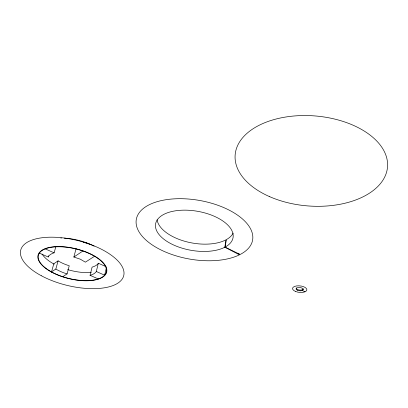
<?xml version="1.0" encoding="UTF-8"?>
<svg xmlns="http://www.w3.org/2000/svg" width="408" height="408" viewBox="0 0 408 408"><rect width="100%" height="100%" fill="white"/><g stroke="black" fill="none" stroke-linecap="round" stroke-linejoin="round"><path stroke-width="0.61" d="M302.42 289.762L302.328 290.491L304.98 291.796M233.172 233.09A39.107 19.987 10.2 0 1 226.389 239.603L225.078 247.095L240.144 254.485A59.068 29.728 10.1 0 0 203.352 201.185A59.068 29.728 10.1 0 0 139.873 233.203A59.068 29.728 10.1 0 0 239.476 254.821L224.849 247.217L225.956 239.838A39.107 19.987 10.2 0 1 184.391 241.174A39.107 19.987 10.2 0 1 157.106 219.841M106.309 268.112L104.616 275.186L96.303 271.504L98.338 263.226L106.039 266.684M98.302 278.939L90.056 275.324L92.106 267.118L93.029 266.842A25.128 11.123 14 0 0 98.124 263.558L98.338 263.226M94.549 256.28L85.374 262.166L80.284 259.187L73.858 257.03L76.087 248.62M62.715 276.7L67.085 273.895L69.258 265.746L68.457 265.501A25.128 11.123 14 0 1 59.119 261.467L58.099 260.855L53.8 263.777L51.535 271.901L55.84 269.035L58.099 260.855M39.372 253.113L48.205 256.989L48.379 256.637A25.286 10.965 13.8 0 1 53.193 253.133L54.116 252.827L55.799 246.83M48.205 256.989L48.542 255.796M96.303 271.504L96.089 271.835A25.286 10.965 13.8 0 1 90.979 275.058L90.056 275.324M73.858 257.03L82.901 251.007M224.818 247.233L224.849 247.217A39.331 19.773 10.1 0 1 158.279 233.534A39.331 19.773 10.1 0 1 199.436 211.645A39.331 19.773 10.1 0 1 225.257 246.998L225.078 247.095M67.085 273.895L66.274 273.656A25.286 10.965 13.8 0 1 56.865 269.642L55.84 269.035M85.114 242.485L85.343 242.566A34.772 15.402 14 0 1 89.923 244.361M45.212 248.89L54.116 252.827M238.496 253.399L239.705 254.709M91.316 272.59A35.124 15.555 14 0 1 67.657 269.627M54.198 264.185A35.124 15.555 14 0 1 42.08 254.092M60.868 238.063A35.124 15.555 14 0 1 61.43 238.063M64.311 238.15A35.124 15.555 14 0 1 94.105 246.151M83.451 242.362A1.77 0.811 13.9 0 1 85.757 242.959M303.348 288.864A3.601 1.632 5.9 0 1 299.299 290.027A3.601 1.632 5.9 0 1 296.244 287.849M39.566 252.833L39.301 253.21A34.991 15.178 13.8 0 0 50.959 271.585L51.699 271.993A34.991 15.178 13.8 0 0 62.49 276.629L63.388 276.92A34.991 15.178 13.8 0 0 98.134 278.995L98.741 278.786A34.991 15.178 13.8 0 0 104.377 275.446L104.698 275.099A34.991 15.178 13.8 0 0 95.135 256.627L94.386 256.178A34.991 15.178 13.8 0 0 83.135 251.083L82.181 250.757A34.991 15.178 13.8 0 0 45.38 248.819L44.783 249.064A34.991 15.178 13.8 0 0 39.566 252.833M41.259 275.701A53.066 23.037 13.9 0 0 123.68 275.839A53.066 23.037 13.9 0 0 51.709 237.186A53.066 23.037 13.9 0 0 41.259 275.701M51.775 272.223A35.343 15.331 13.8 0 0 106.631 272.269A35.343 15.331 13.8 0 0 58.635 246.565A35.343 15.331 13.8 0 0 51.775 272.223M297.718 290.358A3.606 1.632 5.9 0 0 303.282 289.553A3.606 1.632 5.9 0 0 298.105 287.558A3.606 1.632 5.9 0 0 297.718 290.358M295.739 291.541A7.211 3.264 5.9 0 0 306.877 289.93A7.211 3.264 5.9 0 0 296.514 285.937A7.211 3.264 5.9 0 0 295.739 291.541M269.479 196.59A76.424 45.135 4.5 0 0 387.478 167.397A76.424 45.135 4.5 0 0 277.042 118.774A76.424 45.135 4.5 0 0 269.479 196.59"/></g></svg>
